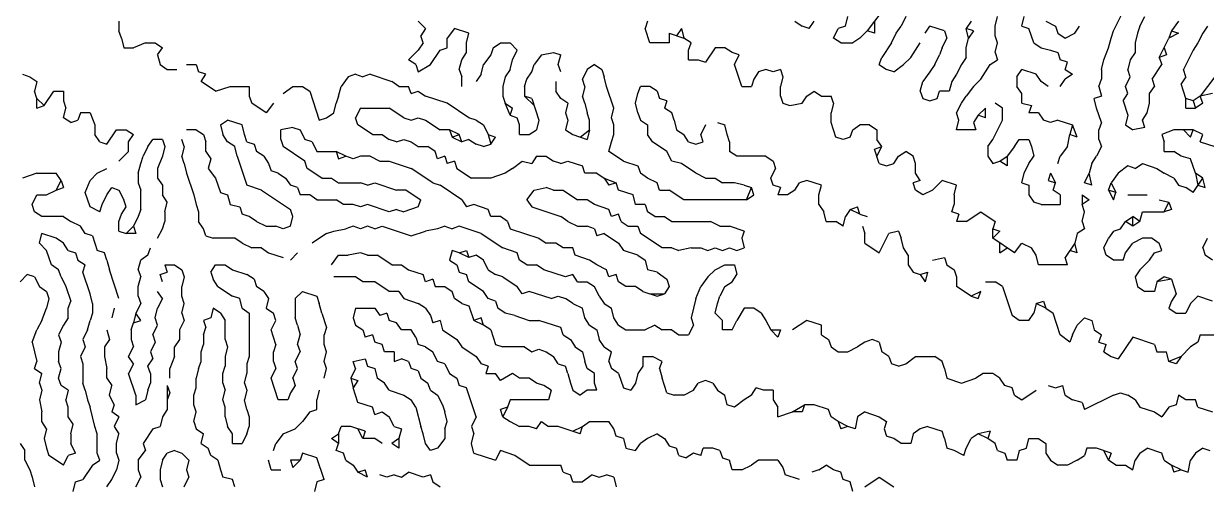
# Model space of a CAD drawing. Extents: x 15 to 2853, y 44 to 1438.
# Drawn here: x 1689.5 to 2179.5, y 795 to 986 of the extents above; entities that cross this region are included whole.
import ezdxf

# ---------------------------------------------------------------- set-up
doc = ezdxf.new("R2010")
doc.units = 0
doc.layers.add('SKETCH', color=1, linetype='CONTINUOUS')

msp = doc.modelspace()

# ---------------------------------------------------------------- linework, layer by layer
at = {"layer": 'SKETCH'}
for p, q in [((2045, 991), (2039, 983)), ((2141, 983), (2145, 991)), ((1729, 987), (1729, 983)), ((1856, 984), (1853, 987)), ((1948, 987), (1947, 984)), ((2009, 987), (2012, 985)), ((2015, 984), (2012, 985)), ((2015, 984), (2017, 987)), ((2030, 985), (2027, 984)), ((2030, 985), (2031, 989)), ((2042, 987), (2042, 982)), ((2051, 982), (2053, 985)), ((2055, 989), (2053, 985)), ((2063, 982), (2065, 985)), ((2071, 983), (2065, 985)), ((2082, 987), (2080, 984)), ((2092, 985), (2093, 989)), ((2092, 981), (2092, 985)), ((2103, 985), (2104, 989)), ((2103, 985), (2106, 984)), ((2113, 987), (2117, 985)), ((2117, 985), (2118, 982)), ((2125, 982), (2127, 985)), ((2152, 985), (2151, 982)), ((2152, 985), (2154, 989)), ((2168, 987), (2165, 983)), ((2180, 985), (2178, 982)), ((1730, 980), (1729, 983)), ((1856, 984), (1854, 981)), ((1855, 978), (1854, 981)), ((1868, 984), (1865, 980)), ((1874, 982), (1868, 984)), ((1873, 978), (1874, 982)), ((1949, 978), (1947, 984)), ((1957, 982), (1963, 980)), ((1957, 982), (1957, 978)), ((1962, 984), (1960, 981)), ((1962, 984), (1963, 980)), ((2025, 980), (2027, 984)), ((2036, 980), (2039, 983)), ((2042, 982), (2039, 983)), ((2049, 978), (2051, 982)), ((2071, 983), (2072, 980)), ((2083, 983), (2080, 984)), ((2081, 980), (2080, 984)), ((2083, 983), (2081, 980)), ((2093, 978), (2092, 981)), ((2108, 978), (2106, 984)), ((2118, 982), (2121, 980)), ((2121, 980), (2125, 982)), ((2140, 980), (2141, 983)), ((2151, 982), (2150, 978)), ((2165, 983), (2164, 980)), ((2168, 982), (2164, 980)), ((2165, 983), (2168, 982)), ((2178, 982), (2176, 978)), ((1730, 980), (1731, 976)), ((1731, 976), (1735, 976)), ((1740, 978), (1735, 976)), ((1740, 978), (1744, 978)), ((1744, 978), (1747, 976)), ((1745, 973), (1747, 976)), ((1855, 978), (1853, 975)), ((1862, 975), (1865, 976)), ((1865, 976), (1865, 980)), ((1873, 974), (1873, 978)), ((1884, 976), (1883, 973)), ((1884, 976), (1887, 978)), ((1887, 978), (1891, 978)), ((1894, 975), (1891, 978)), ((1957, 978), (1949, 978)), ((1966, 978), (1963, 980)), ((1965, 975), (1966, 978)), ((1976, 976), (1972, 970)), ((1980, 976), (1976, 976)), ((1983, 974), (1980, 976)), ((2028, 978), (2025, 980)), ((2028, 978), (2033, 978)), ((2036, 980), (2033, 978)), ((2049, 978), (2045, 972)), ((2057, 972), (2061, 978)), ((2070, 976), (2069, 973)), ((2070, 976), (2072, 980)), ((2080, 976), (2081, 980)), ((2080, 972), (2080, 976)), ((2092, 974), (2093, 978)), ((2108, 978), (2111, 976)), ((2111, 976), (2115, 975)), ((2137, 971), (2139, 976)), ((2139, 976), (2140, 980)), ((2150, 978), (2150, 974)), ((2160, 972), (2164, 980)), ((2162, 976), (2163, 973)), ((2176, 978), (2174, 975)), ((1745, 973), (1746, 969)), ((1853, 975), (1849, 971)), ((1852, 969), (1849, 971)), ((1858, 969), (1862, 975)), ((1870, 967), (1871, 971)), ((1871, 971), (1873, 974)), ((1883, 973), (1880, 969)), ((1891, 967), (1892, 971)), ((1892, 971), (1894, 975)), ((1904, 973), (1901, 969)), ((1904, 973), (1909, 974)), ((1909, 974), (1912, 973)), ((1911, 969), (1912, 973)), ((1965, 971), (1965, 975)), ((1965, 971), (1969, 971)), ((1969, 971), (1972, 970)), ((1986, 973), (1983, 974)), ((1984, 969), (1986, 973)), ((2044, 969), (2045, 972)), ((2054, 969), (2057, 972)), ((2067, 969), (2069, 973)), ((2080, 972), (2078, 969)), ((2090, 969), (2093, 971)), ((2092, 974), (2093, 971)), ((2115, 975), (2118, 974)), ((2118, 974), (2119, 971)), ((2122, 970), (2119, 971)), ((2136, 967), (2137, 971)), ((2148, 971), (2147, 967)), ((2150, 974), (2148, 971)), ((2163, 973), (2160, 972)), ((2160, 972), (2161, 969)), ((2174, 975), (2170, 967)), ((1746, 969), (1749, 967)), ((1749, 967), (1753, 967)), ((1757, 969), (1761, 969)), ((1761, 969), (1762, 966)), ((1765, 965), (1762, 966)), ((1852, 969), (1853, 966)), ((1853, 966), (1858, 969)), ((1870, 967), (1871, 964)), ((1879, 965), (1880, 969)), ((1891, 967), (1889, 964)), ((1898, 963), (1900, 966)), ((1900, 966), (1901, 969)), ((1912, 966), (1911, 969)), ((1923, 967), (1921, 963)), ((1926, 969), (1923, 967)), ((1926, 969), (1929, 967)), ((1929, 967), (1930, 964)), ((1987, 960), (1984, 969)), ((1994, 966), (1992, 963)), ((1997, 967), (1994, 966)), ((2000, 966), (1997, 967)), ((2003, 967), (2000, 966)), ((2003, 967), (2004, 964)), ((2044, 969), (2047, 967)), ((2050, 966), (2047, 967)), ((2050, 966), (2054, 969)), ((2065, 966), (2062, 962)), ((2067, 969), (2065, 966)), ((2078, 969), (2076, 965)), ((2086, 963), (2090, 969)), ((2101, 964), (2103, 967)), ((2109, 965), (2103, 967)), ((2121, 967), (2122, 970)), ((2121, 967), (2124, 965)), ((2136, 967), (2136, 963)), ((2148, 964), (2147, 967)), ((2157, 963), (2161, 969)), ((2171, 964), (2170, 967)), ((1689, 965), (1692, 964)), ((1692, 964), (1695, 962)), ((1695, 962), (1694, 958)), ((1763, 962), (1765, 965)), ((1769, 958), (1763, 962)), ((1824, 964), (1821, 960)), ((1827, 965), (1824, 964)), ((1827, 965), (1830, 964)), ((1833, 965), (1830, 964)), ((1833, 965), (1842, 962)), ((1845, 960), (1842, 962)), ((1871, 960), (1871, 964)), ((1879, 965), (1877, 962)), ((1889, 964), (1888, 960)), ((1897, 960), (1898, 963)), ((1910, 962), (1910, 958)), ((1922, 960), (1921, 963)), ((1931, 960), (1930, 964)), ((1992, 963), (1991, 960)), ((2004, 964), (2003, 960)), ((2061, 958), (2062, 962)), ((2074, 962), (2073, 958)), ((2076, 965), (2074, 962)), ((2083, 960), (2086, 963)), ((2101, 964), (2101, 960)), ((2111, 962), (2109, 965)), ((2114, 960), (2111, 962)), ((2119, 960), (2121, 963)), ((2124, 965), (2121, 963)), ((2135, 960), (2136, 963)), ((2146, 960), (2148, 964)), ((2157, 963), (2158, 960)), ((2171, 964), (2169, 961)), ((2171, 955), (2169, 961)), ((2183, 964), (2177, 956)), ((1695, 955), (1694, 958)), ((1698, 952), (1702, 958)), ((1702, 958), (1706, 958)), ((1706, 958), (1706, 954)), ((1769, 958), (1775, 960)), ((1775, 960), (1783, 960)), ((1783, 960), (1783, 956)), ((1783, 956), (1784, 953)), ((1797, 957), (1801, 960)), ((1801, 960), (1805, 960)), ((1805, 960), (1808, 958)), ((1808, 958), (1812, 946)), ((1820, 956), (1819, 953)), ((1820, 956), (1821, 960)), ((1845, 960), (1849, 960)), ((1850, 957), (1849, 960)), ((1850, 957), (1853, 958)), ((1853, 958), (1856, 956)), ((1865, 953), (1856, 956)), ((1888, 960), (1888, 956)), ((1888, 956), (1889, 953)), ((1897, 960), (1897, 956)), ((1900, 955), (1897, 956)), ((1901, 952), (1897, 956)), ((1912, 955), (1910, 958)), ((1922, 960), (1921, 956)), ((1922, 953), (1921, 956)), ((1934, 951), (1931, 960)), ((1943, 953), (1944, 957)), ((1944, 957), (1945, 960)), ((1949, 960), (1945, 960)), ((1952, 958), (1949, 960)), ((1952, 958), (1953, 955)), ((1987, 960), (1991, 960)), ((2003, 956), (2003, 960)), ((2003, 956), (2004, 953)), ((2012, 953), (2014, 956)), ((2014, 956), (2017, 958)), ((2017, 958), (2020, 956)), ((2020, 956), (2024, 956)), ((2025, 953), (2024, 956)), ((2061, 958), (2062, 955)), ((2068, 955), (2069, 958)), ((2073, 958), (2069, 958)), ((2078, 953), (2080, 956)), ((2083, 960), (2080, 956)), ((2103, 957), (2101, 960)), ((2103, 953), (2103, 957)), ((2136, 956), (2133, 955)), ((2135, 960), (2136, 956)), ((2145, 954), (2147, 957)), ((2147, 957), (2146, 960)), ((2156, 957), (2158, 960)), ((2156, 953), (2156, 957)), ((2177, 956), (2174, 954)), ((2182, 957), (2177, 956)), ((2178, 953), (2177, 956)), ((1695, 951), (1695, 955)), ((1695, 955), (1698, 952)), ((1695, 951), (1698, 952)), ((1706, 954), (1707, 951)), ((1706, 947), (1707, 951)), ((1790, 949), (1784, 953)), ((1793, 953), (1790, 949)), ((1818, 949), (1819, 953)), ((1829, 951), (1827, 947)), ((1829, 951), (1841, 951)), ((1847, 947), (1841, 951)), ((1874, 947), (1865, 953)), ((1889, 953), (1892, 951)), ((1891, 948), (1889, 953)), ((1891, 948), (1892, 951)), ((1900, 955), (1903, 946)), ((1915, 953), (1912, 955)), ((1915, 953), (1914, 949)), ((1922, 953), (1923, 949)), ((1933, 947), (1934, 951)), ((1944, 949), (1943, 953)), ((1956, 954), (1953, 955)), ((1956, 954), (1955, 951)), ((1958, 949), (1955, 951)), ((2004, 953), (2007, 952)), ((2007, 952), (2012, 953)), ((2025, 953), (2024, 949)), ((2062, 955), (2065, 954)), ((2065, 954), (2068, 955)), ((2076, 949), (2078, 953)), ((2088, 951), (2085, 948)), ((2088, 947), (2088, 951)), ((2095, 951), (2092, 953)), ((2095, 946), (2095, 951)), ((2103, 953), (2107, 952)), ((2107, 952), (2106, 949)), ((2134, 951), (2133, 955)), ((2136, 945), (2134, 951)), ((2145, 954), (2147, 948)), ((2155, 949), (2156, 953)), ((2174, 954), (2171, 955)), ((2171, 951), (2171, 955)), ((2171, 951), (2175, 951)), ((2174, 954), (2175, 951)), ((2178, 953), (2175, 951)), ((1709, 945), (1706, 947)), ((1709, 945), (1712, 946)), ((1713, 949), (1712, 946)), ((1717, 949), (1713, 949)), ((1717, 949), (1719, 944)), ((1771, 944), (1774, 946)), ((1780, 944), (1774, 946)), ((1812, 946), (1815, 947)), ((1815, 947), (1818, 949)), ((1828, 944), (1827, 947)), ((1847, 947), (1850, 946)), ((1850, 946), (1853, 947)), ((1853, 947), (1856, 946)), ((1856, 946), (1862, 942)), ((1877, 946), (1874, 947)), ((1877, 946), (1880, 944)), ((1891, 948), (1894, 947)), ((1895, 944), (1894, 947)), ((1903, 946), (1902, 942)), ((1914, 949), (1915, 946)), ((1915, 946), (1914, 942)), ((1924, 946), (1923, 949)), ((1924, 942), (1924, 946)), ((1934, 944), (1933, 947)), ((1944, 949), (1945, 946)), ((1945, 946), (1948, 944)), ((1959, 946), (1958, 949)), ((1959, 946), (1960, 942)), ((2024, 945), (2024, 949)), ((2077, 946), (2076, 949)), ((2076, 942), (2077, 946)), ((2085, 948), (2083, 945)), ((2088, 947), (2085, 948)), ((2091, 938), (2095, 946)), ((2110, 949), (2106, 949)), ((2110, 949), (2112, 946)), ((2115, 945), (2112, 946)), ((2118, 946), (2115, 945)), ((2118, 946), (2124, 944)), ((2147, 948), (2146, 944)), ((2153, 946), (2155, 949)), ((2154, 943), (2153, 946)), ((1719, 944), (1719, 940)), ((1724, 936), (1728, 942)), ((1728, 942), (1732, 942)), ((1732, 942), (1735, 940)), ((1761, 942), (1757, 942)), ((1761, 942), (1764, 940)), ((1771, 944), (1772, 940)), ((1781, 940), (1780, 944)), ((1801, 943), (1796, 942)), ((1796, 938), (1796, 942)), ((1801, 943), (1804, 942)), ((1804, 942), (1806, 938)), ((1834, 940), (1828, 944)), ((1866, 942), (1862, 942)), ((1866, 942), (1867, 939)), ((1870, 940), (1866, 942)), ((1880, 944), (1882, 940)), ((1895, 940), (1895, 944)), ((1899, 940), (1902, 942)), ((1914, 942), (1917, 940)), ((1920, 939), (1924, 942)), ((1924, 942), (1923, 938)), ((1934, 940), (1934, 944)), ((1948, 944), (1948, 940)), ((1960, 942), (1963, 940)), ((1972, 944), (1970, 940)), ((1977, 945), (1980, 944)), ((1981, 940), (1980, 944)), ((2026, 939), (2024, 945)), ((2032, 939), (2033, 942)), ((2033, 942), (2036, 944)), ((2040, 944), (2036, 944)), ((2040, 944), (2043, 942)), ((2043, 942), (2043, 938)), ((2084, 942), (2076, 942)), ((2083, 945), (2084, 942)), ((2124, 944), (2123, 940)), ((2126, 939), (2124, 944)), ((2136, 945), (2135, 942)), ((2135, 938), (2135, 942)), ((2146, 944), (2149, 942)), ((2154, 943), (2149, 942)), ((2166, 942), (2161, 940)), ((2174, 942), (2166, 942)), ((2173, 939), (2170, 942)), ((2173, 939), (2174, 942)), ((2178, 940), (2174, 942)), ((1721, 937), (1719, 940)), ((1721, 937), (1724, 936)), ((1733, 937), (1735, 940)), ((1733, 933), (1733, 937)), ((1741, 935), (1743, 938)), ((1747, 938), (1743, 938)), ((1747, 938), (1748, 935)), ((1756, 935), (1755, 938)), ((1764, 940), (1765, 937)), ((1765, 933), (1765, 937)), ((1774, 937), (1772, 940)), ((1777, 935), (1774, 937)), ((1782, 937), (1781, 940)), ((1782, 937), (1785, 936)), ((1785, 936), (1786, 933)), ((1796, 938), (1797, 935)), ((1809, 937), (1806, 938)), ((1809, 937), (1811, 933)), ((1834, 940), (1838, 940)), ((1838, 940), (1841, 938)), ((1844, 937), (1841, 938)), ((1844, 937), (1847, 938)), ((1847, 938), (1850, 937)), ((1850, 937), (1853, 935)), ((1867, 939), (1870, 940)), ((1867, 939), (1871, 937)), ((1871, 937), (1870, 940)), ((1874, 938), (1871, 937)), ((1874, 938), (1877, 936)), ((1880, 935), (1877, 936)), ((1880, 935), (1883, 936)), ((1882, 940), (1885, 939)), ((1882, 940), (1883, 936)), ((1883, 936), (1885, 939)), ((1895, 940), (1899, 940)), ((1917, 940), (1923, 938)), ((1932, 933), (1933, 937)), ((1933, 937), (1934, 940)), ((1950, 937), (1948, 940)), ((1956, 933), (1950, 937)), ((1965, 937), (1963, 940)), ((1965, 937), (1968, 936)), ((1968, 936), (1971, 937)), ((1971, 937), (1970, 940)), ((1982, 937), (1981, 940)), ((1982, 937), (1982, 933)), ((2029, 938), (2026, 939)), ((2032, 939), (2029, 938)), ((2045, 935), (2043, 938)), ((2089, 935), (2091, 938)), ((2100, 935), (2102, 938)), ((2102, 938), (2106, 938)), ((2106, 938), (2107, 935)), ((2122, 935), (2123, 940)), ((2126, 939), (2123, 940)), ((2135, 938), (2136, 935)), ((2161, 940), (2162, 937)), ((2162, 933), (2162, 937)), ((2177, 937), (2178, 940)), ((2177, 937), (2183, 935)), ((1729, 929), (1733, 933)), ((1738, 928), (1739, 931)), ((1741, 935), (1739, 931)), ((1747, 931), (1745, 926)), ((1748, 935), (1747, 931)), ((1756, 935), (1755, 931)), ((1756, 928), (1755, 931)), ((1765, 933), (1767, 930)), ((1778, 931), (1777, 935)), ((1778, 931), (1782, 919)), ((1789, 931), (1786, 933)), ((1789, 931), (1791, 928)), ((1806, 929), (1797, 935)), ((1811, 933), (1819, 933)), ((1823, 931), (1819, 933)), ((1819, 933), (1820, 930)), ((1820, 930), (1823, 931)), ((1826, 930), (1823, 931)), ((1829, 931), (1826, 930)), ((1833, 931), (1829, 931)), ((1833, 931), (1837, 929)), ((1853, 935), (1857, 935)), ((1860, 933), (1857, 935)), ((1861, 930), (1860, 933)), ((1864, 931), (1861, 930)), ((1864, 931), (1865, 928)), ((1902, 931), (1900, 928)), ((1902, 931), (1906, 931)), ((1906, 931), (1909, 929)), ((1938, 929), (1932, 933)), ((1958, 929), (1956, 933)), ((1985, 931), (1982, 933)), ((1997, 931), (1985, 931)), ((1997, 931), (2000, 929)), ((2042, 934), (2045, 935)), ((2044, 928), (2042, 934)), ((2043, 931), (2045, 935)), ((2050, 928), (2052, 931)), ((2052, 931), (2055, 933)), ((2058, 931), (2055, 933)), ((2059, 928), (2058, 931)), ((2089, 935), (2089, 931)), ((2089, 931), (2091, 928)), ((2094, 929), (2097, 931)), ((2100, 935), (2097, 931)), ((2097, 931), (2097, 927)), ((2106, 928), (2108, 931)), ((2107, 935), (2108, 931)), ((2118, 928), (2119, 931)), ((2122, 935), (2119, 931)), ((2132, 928), (2134, 931)), ((2136, 935), (2134, 931)), ((2162, 933), (2166, 933)), ((2169, 931), (2166, 933)), ((2173, 930), (2169, 931)), ((1737, 924), (1738, 928)), ((1756, 928), (1757, 924)), ((1767, 930), (1766, 926)), ((1791, 928), (1792, 925)), ((1807, 926), (1806, 929)), ((1837, 929), (1841, 929)), ((1841, 929), (1850, 926)), ((1868, 929), (1865, 928)), ((1868, 929), (1869, 926)), ((1892, 926), (1896, 929)), ((1896, 929), (1900, 928)), ((1912, 928), (1909, 929)), ((1912, 928), (1915, 929)), ((1915, 929), (1921, 927)), ((1922, 924), (1921, 927)), ((1938, 929), (1944, 927)), ((1944, 927), (1945, 924)), ((1962, 928), (1958, 929)), ((1968, 924), (1962, 928)), ((2000, 929), (2001, 926)), ((2044, 928), (2047, 927)), ((2047, 927), (2050, 928)), ((2059, 924), (2059, 928)), ((2091, 928), (2094, 929)), ((2097, 927), (2094, 929)), ((2104, 924), (2106, 928)), ((2132, 928), (2131, 924)), ((2147, 927), (2143, 924)), ((2150, 926), (2147, 927)), ((2150, 926), (2153, 928)), ((2153, 928), (2159, 926)), ((2175, 924), (2173, 930)), ((1695, 924), (1689, 922)), ((1695, 924), (1703, 924)), ((1705, 921), (1703, 924)), ((1717, 921), (1720, 924)), ((1720, 924), (1724, 926)), ((1737, 924), (1737, 920)), ((1745, 926), (1745, 922)), ((1745, 922), (1747, 919)), ((1757, 924), (1760, 915)), ((1766, 926), (1769, 922)), ((1769, 922), (1771, 916)), ((1795, 924), (1792, 925)), ((1795, 924), (1798, 922)), ((1798, 922), (1800, 919)), ((1813, 922), (1807, 926)), ((1813, 922), (1817, 922)), ((1817, 922), (1820, 920)), ((1859, 920), (1850, 926)), ((1869, 926), (1875, 922)), ((1883, 922), (1875, 922)), ((1889, 924), (1883, 922)), ((1892, 926), (1889, 924)), ((1927, 924), (1922, 924)), ((1927, 924), (1930, 922)), ((1930, 922), (1932, 919)), ((1930, 922), (1935, 920)), ((1948, 922), (1945, 924)), ((1952, 920), (1948, 922)), ((1972, 922), (1968, 924)), ((1972, 922), (1976, 922)), ((1976, 922), (1979, 920)), ((1999, 922), (2001, 926)), ((2000, 919), (1999, 922)), ((2061, 921), (2059, 924)), ((2103, 920), (2104, 924)), ((2115, 924), (2114, 921)), ((2115, 924), (2117, 920)), ((2129, 920), (2131, 924)), ((2132, 919), (2131, 924)), ((2143, 924), (2140, 920)), ((2159, 926), (2162, 924)), ((2166, 922), (2162, 924)), ((2166, 922), (2168, 919)), ((2174, 916), (2178, 922)), ((2175, 924), (2176, 919)), ((2178, 922), (2175, 924)), ((2179, 918), (2178, 922)), ((1699, 915), (1703, 917)), ((1703, 917), (1705, 921)), ((1703, 917), (1706, 918)), ((1705, 921), (1706, 918)), ((1715, 916), (1717, 921)), ((1724, 915), (1726, 918)), ((1726, 918), (1729, 917)), ((1729, 917), (1731, 913)), ((1737, 920), (1738, 917)), ((1738, 909), (1738, 917)), ((1747, 919), (1747, 915)), ((1788, 917), (1782, 919)), ((1788, 917), (1800, 909)), ((1803, 918), (1800, 919)), ((1803, 918), (1804, 915)), ((1820, 920), (1829, 920)), ((1832, 919), (1829, 920)), ((1832, 919), (1835, 920)), ((1835, 920), (1844, 917)), ((1848, 917), (1844, 917)), ((1848, 917), (1854, 913)), ((1859, 920), (1862, 919)), ((1871, 913), (1862, 919)), ((1898, 913), (1901, 917)), ((1901, 917), (1906, 918)), ((1909, 917), (1906, 918)), ((1909, 917), (1913, 917)), ((1913, 917), (1919, 913)), ((1935, 920), (1932, 919)), ((1936, 917), (1935, 920)), ((1942, 915), (1936, 917)), ((1953, 917), (1952, 920)), ((1953, 917), (1957, 917)), ((1963, 913), (1957, 917)), ((1984, 920), (1979, 920)), ((1988, 919), (1984, 920)), ((1988, 919), (1991, 918)), ((1989, 913), (1991, 918)), ((1992, 915), (1991, 918)), ((2003, 918), (2000, 919)), ((2003, 918), (2002, 915)), ((2009, 917), (2006, 915)), ((2009, 917), (2011, 920)), ((2014, 921), (2011, 920)), ((2020, 919), (2014, 921)), ((2019, 915), (2020, 919)), ((2061, 921), (2058, 920)), ((2059, 917), (2058, 920)), ((2062, 915), (2059, 917)), ((2066, 917), (2062, 915)), ((2070, 921), (2066, 917)), ((2076, 919), (2070, 921)), ((2075, 915), (2076, 919)), ((2103, 920), (2106, 919)), ((2106, 919), (2106, 915)), ((2114, 921), (2117, 920)), ((2116, 917), (2117, 920)), ((2119, 915), (2116, 917)), ((2132, 919), (2129, 920)), ((2139, 917), (2140, 920)), ((2142, 916), (2139, 917)), ((2139, 917), (2141, 913)), ((2140, 920), (2142, 916)), ((2168, 919), (2171, 918)), ((2174, 916), (2171, 918)), ((2176, 919), (2179, 918)), ((1693, 911), (1695, 915)), ((1695, 915), (1699, 915)), ((1717, 910), (1715, 916)), ((1722, 911), (1724, 915)), ((1732, 910), (1731, 913)), ((1749, 912), (1747, 915)), ((1748, 908), (1749, 912)), ((1760, 915), (1761, 911)), ((1771, 916), (1774, 915)), ((1774, 915), (1775, 911)), ((1808, 915), (1804, 915)), ((1811, 913), (1808, 915)), ((1811, 913), (1819, 913)), ((1822, 911), (1819, 913)), ((1853, 910), (1854, 913)), ((1871, 913), (1873, 910)), ((1898, 913), (1900, 910)), ((1923, 913), (1919, 913)), ((1926, 911), (1923, 913)), ((1943, 911), (1942, 915)), ((1989, 913), (1963, 913)), ((1989, 913), (1992, 915)), ((2006, 915), (2002, 915)), ((2019, 911), (2019, 915)), ((2075, 915), (2075, 911)), ((2106, 915), (2108, 912)), ((2111, 911), (2108, 912)), ((2119, 915), (2119, 911)), ((2128, 915), (2131, 913)), ((2128, 915), (2128, 911)), ((2131, 913), (2128, 911)), ((2141, 913), (2142, 916)), ((2147, 915), (2155, 915)), ((2160, 913), (2164, 912)), ((2162, 908), (2164, 912)), ((2164, 912), (2165, 909)), ((1694, 908), (1693, 911)), ((1697, 906), (1694, 908)), ((1721, 908), (1717, 910)), ((1721, 908), (1722, 911)), ((1729, 904), (1730, 907)), ((1730, 907), (1732, 910)), ((1738, 909), (1737, 906)), ((1748, 908), (1748, 904)), ((1761, 911), (1762, 908)), ((1762, 908), (1762, 904)), ((1775, 911), (1779, 910)), ((1779, 910), (1780, 907)), ((1783, 906), (1780, 907)), ((1801, 906), (1800, 909)), ((1826, 911), (1822, 911)), ((1829, 910), (1826, 911)), ((1832, 911), (1829, 910)), ((1841, 908), (1832, 911)), ((1844, 909), (1841, 908)), ((1844, 909), (1847, 908)), ((1853, 910), (1847, 908)), ((1876, 911), (1873, 910)), ((1882, 909), (1876, 911)), ((1883, 906), (1882, 909)), ((1900, 910), (1912, 906)), ((1932, 909), (1926, 911)), ((1933, 906), (1932, 909)), ((1936, 907), (1933, 906)), ((1937, 904), (1936, 907)), ((1947, 911), (1943, 911)), ((1947, 911), (1948, 908)), ((1951, 906), (1948, 908)), ((2019, 911), (2021, 908)), ((2022, 904), (2021, 908)), ((2032, 909), (2030, 906)), ((2032, 909), (2035, 910)), ((2036, 907), (2032, 909)), ((2036, 907), (2035, 910)), ((2036, 907), (2039, 906)), ((2074, 908), (2075, 911)), ((2077, 907), (2074, 908)), ((2077, 907), (2076, 904)), ((2080, 904), (2086, 908)), ((2086, 908), (2092, 904)), ((2111, 911), (2119, 911)), ((2129, 908), (2128, 911)), ((2128, 904), (2129, 908)), ((2152, 904), (2153, 908)), ((2153, 908), (2162, 908)), ((2165, 909), (2162, 908)), ((1706, 906), (1697, 906)), ((1706, 906), (1709, 904)), ((1713, 902), (1709, 904)), ((1715, 899), (1713, 902)), ((1729, 900), (1729, 904)), ((1735, 902), (1732, 899)), ((1737, 906), (1735, 902)), ((1735, 902), (1736, 899)), ((1747, 901), (1748, 904)), ((1764, 901), (1762, 904)), ((1786, 904), (1783, 906)), ((1786, 904), (1790, 902)), ((1790, 902), (1794, 902)), ((1797, 901), (1794, 902)), ((1800, 902), (1797, 901)), ((1800, 902), (1801, 906)), ((1826, 902), (1823, 901)), ((1829, 901), (1826, 902)), ((1832, 902), (1829, 901)), ((1835, 901), (1832, 902)), ((1835, 901), (1838, 902)), ((1838, 902), (1850, 898)), ((1864, 902), (1861, 901)), ((1864, 902), (1867, 901)), ((1870, 902), (1867, 901)), ((1879, 899), (1870, 902)), ((1887, 906), (1883, 906)), ((1890, 904), (1887, 906)), ((1890, 904), (1891, 901)), ((1915, 904), (1912, 906)), ((1915, 904), (1919, 902)), ((1919, 902), (1923, 902)), ((1926, 901), (1923, 902)), ((1937, 904), (1940, 902)), ((1940, 902), (1944, 902)), ((1944, 902), (1945, 899)), ((1951, 906), (1955, 906)), ((1955, 906), (1958, 904)), ((1958, 904), (1974, 904)), ((1978, 902), (1974, 904)), ((1978, 902), (1982, 902)), ((1988, 900), (1982, 902)), ((2022, 904), (2026, 904)), ((2029, 902), (2026, 904)), ((2029, 902), (2030, 906)), ((2037, 902), (2038, 899)), ((2080, 904), (2076, 904)), ((2092, 904), (2091, 901)), ((2128, 904), (2129, 901)), ((2144, 901), (2146, 904)), ((2146, 904), (2149, 906)), ((2149, 902), (2146, 904)), ((2149, 902), (2149, 906)), ((2152, 904), (2149, 906)), ((2152, 904), (2149, 902)), ((1696, 895), (1697, 899)), ((1703, 897), (1697, 899)), ((1706, 895), (1703, 897)), ((1718, 898), (1715, 899)), ((1718, 898), (1720, 892)), ((1729, 900), (1732, 899)), ((1736, 899), (1732, 899)), ((1745, 897), (1747, 901)), ((1765, 898), (1764, 901)), ((1765, 898), (1768, 897)), ((1777, 897), (1768, 897)), ((1780, 895), (1777, 897)), ((1815, 899), (1809, 895)), ((1815, 899), (1818, 900)), ((1818, 900), (1823, 901)), ((1850, 898), (1856, 900)), ((1861, 901), (1856, 900)), ((1879, 899), (1888, 893)), ((1891, 901), (1903, 897)), ((1903, 897), (1906, 895)), ((1926, 901), (1927, 898)), ((1930, 899), (1927, 898)), ((1930, 899), (1936, 895)), ((1954, 893), (1945, 899)), ((1988, 900), (1987, 897)), ((1987, 897), (1988, 893)), ((2038, 895), (2038, 899)), ((2044, 891), (2048, 899)), ((2052, 900), (2048, 899)), ((2052, 900), (2053, 897)), ((2054, 893), (2053, 897)), ((2091, 901), (2094, 900)), ((2091, 897), (2091, 901)), ((2094, 900), (2091, 897)), ((2100, 891), (2091, 897)), ((2126, 899), (2125, 895)), ((2129, 901), (2126, 899)), ((2137, 893), (2139, 897)), ((2141, 900), (2139, 897)), ((2141, 900), (2144, 901)), ((2153, 897), (2149, 895)), ((2157, 897), (2153, 897)), ((2157, 897), (2160, 895)), ((2178, 893), (2180, 897)), ((1699, 892), (1696, 895)), ((1701, 886), (1699, 892)), ((1708, 892), (1706, 895)), ((1708, 892), (1711, 891)), ((1723, 891), (1720, 892)), ((1741, 890), (1742, 893)), ((1780, 895), (1784, 893)), ((1788, 893), (1784, 893)), ((1788, 893), (1791, 891)), ((1867, 892), (1866, 888)), ((1870, 891), (1867, 892)), ((1870, 891), (1873, 892)), ((1873, 892), (1874, 889)), ((1894, 891), (1888, 893)), ((1910, 895), (1906, 895)), ((1913, 893), (1910, 895)), ((1917, 893), (1913, 893)), ((1918, 890), (1917, 893)), ((1936, 895), (1938, 892)), ((1944, 890), (1938, 892)), ((1958, 893), (1954, 893)), ((1958, 893), (1961, 892)), ((1966, 893), (1961, 892)), ((1966, 893), (1970, 893)), ((1970, 893), (1973, 892)), ((1973, 892), (1976, 893)), ((1976, 893), (1979, 892)), ((1979, 892), (1982, 893)), ((1982, 893), (1985, 892)), ((1985, 892), (1988, 893)), ((2038, 895), (2044, 891)), ((2056, 890), (2054, 893)), ((2094, 891), (2094, 895)), ((2094, 891), (2097, 893)), ((2100, 891), (2103, 895)), ((2103, 895), (2107, 893)), ((2109, 890), (2107, 893)), ((2125, 895), (2121, 889)), ((2126, 891), (2123, 892)), ((2126, 891), (2125, 895)), ((2138, 890), (2137, 893)), ((2146, 891), (2149, 895)), ((2158, 891), (2161, 892)), ((2161, 892), (2160, 895)), ((2178, 893), (2179, 890)), ((1711, 891), (1712, 888)), ((1712, 888), (1715, 886)), ((1724, 888), (1723, 891)), ((1724, 888), (1725, 884)), ((1737, 884), (1738, 888)), ((1741, 890), (1738, 888)), ((1791, 891), (1797, 889)), ((1803, 891), (1800, 888)), ((1817, 886), (1820, 890)), ((1820, 890), (1824, 890)), ((1829, 891), (1824, 890)), ((1832, 890), (1829, 891)), ((1832, 890), (1836, 890)), ((1842, 886), (1836, 890)), ((1866, 888), (1869, 886)), ((1874, 889), (1870, 891)), ((1877, 890), (1874, 889)), ((1880, 888), (1877, 890)), ((1882, 884), (1880, 888)), ((1895, 888), (1894, 891)), ((1898, 886), (1895, 888)), ((1924, 888), (1918, 890)), ((1927, 886), (1924, 888)), ((1944, 890), (1947, 888)), ((1947, 888), (1948, 884)), ((2056, 890), (2056, 886)), ((2066, 888), (2071, 889)), ((2071, 889), (2072, 886)), ((2110, 886), (2109, 890)), ((2122, 886), (2121, 889)), ((2141, 888), (2138, 890)), ((2145, 888), (2141, 888)), ((2145, 888), (2146, 891)), ((2152, 884), (2156, 888)), ((2156, 888), (2158, 891)), ((2182, 888), (2179, 890)), ((1691, 882), (1688, 879)), ((1694, 881), (1691, 882)), ((1704, 884), (1701, 886)), ((1705, 881), (1704, 884)), ((1714, 883), (1715, 886)), ((1717, 874), (1714, 883)), ((1729, 872), (1725, 884)), ((1737, 884), (1738, 881)), ((1746, 882), (1749, 883)), ((1747, 879), (1746, 882)), ((1748, 886), (1749, 883)), ((1748, 886), (1752, 886)), ((1752, 886), (1755, 884)), ((1755, 884), (1756, 881)), ((1767, 883), (1769, 886)), ((1767, 883), (1768, 880)), ((1769, 886), (1773, 886)), ((1773, 886), (1776, 884)), ((1776, 884), (1782, 882)), ((1785, 880), (1782, 882)), ((1842, 886), (1846, 886)), ((1846, 886), (1849, 884)), ((1849, 884), (1855, 882)), ((1856, 879), (1855, 882)), ((1869, 886), (1870, 883)), ((1870, 883), (1873, 882)), ((1874, 879), (1873, 882)), ((1882, 884), (1885, 882)), ((1888, 881), (1885, 882)), ((1898, 886), (1902, 886)), ((1905, 884), (1902, 886)), ((1914, 881), (1905, 884)), ((1917, 882), (1914, 881)), ((1919, 879), (1917, 882)), ((1931, 884), (1927, 886)), ((1932, 881), (1931, 884)), ((1935, 882), (1932, 881)), ((1936, 879), (1935, 882)), ((1952, 883), (1948, 884)), ((1952, 883), (1956, 880)), ((1976, 884), (1973, 881)), ((1976, 884), (1980, 886)), ((1980, 886), (1984, 886)), ((1983, 879), (1985, 882)), ((1984, 886), (1985, 882)), ((2056, 886), (2058, 883)), ((2058, 883), (2061, 882)), ((2061, 882), (2064, 883)), ((2061, 882), (2063, 879)), ((2064, 883), (2063, 879)), ((2072, 886), (2075, 884)), ((2075, 884), (2076, 881)), ((2122, 886), (2110, 886)), ((2152, 884), (2150, 881)), ((1694, 881), (1696, 877)), ((1705, 881), (1707, 877)), ((1737, 877), (1738, 881)), ((1756, 881), (1755, 877)), ((1770, 877), (1768, 880)), ((1785, 880), (1786, 877)), ((1827, 881), (1818, 881)), ((1830, 879), (1827, 881)), ((1835, 879), (1830, 879)), ((1841, 875), (1835, 879)), ((1859, 880), (1856, 879)), ((1859, 880), (1860, 877)), ((1880, 875), (1874, 879)), ((1888, 881), (1894, 877)), ((1919, 879), (1923, 879)), ((1923, 879), (1926, 877)), ((1939, 877), (1936, 879)), ((1956, 880), (1957, 877)), ((1973, 881), (1970, 877)), ((1980, 877), (1983, 879)), ((2076, 881), (2076, 877)), ((2088, 879), (2092, 879)), ((2095, 877), (2092, 879)), ((2150, 881), (2151, 877)), ((2159, 879), (2158, 875)), ((2162, 881), (2159, 879)), ((2165, 880), (2159, 879)), ((2165, 880), (2162, 881)), ((2165, 880), (2167, 874)), ((1696, 877), (1699, 875)), ((1699, 875), (1700, 872)), ((1707, 877), (1709, 871)), ((1718, 870), (1717, 874)), ((1737, 873), (1737, 877)), ((1737, 873), (1738, 870)), ((1747, 872), (1745, 875)), ((1755, 873), (1755, 877)), ((1756, 870), (1755, 873)), ((1770, 877), (1776, 873)), ((1779, 872), (1776, 873)), ((1789, 875), (1786, 877)), ((1789, 875), (1791, 872)), ((1802, 872), (1805, 875)), ((1805, 875), (1811, 873)), ((1811, 873), (1812, 870)), ((1845, 875), (1841, 875)), ((1845, 875), (1847, 872)), ((1860, 877), (1864, 877)), ((1864, 877), (1867, 875)), ((1868, 872), (1867, 875)), ((1882, 872), (1880, 875)), ((1896, 874), (1894, 877)), ((1899, 875), (1896, 874)), ((1908, 872), (1899, 875)), ((1908, 872), (1911, 873)), ((1911, 873), (1914, 872)), ((1928, 873), (1926, 877)), ((1928, 873), (1930, 870)), ((1943, 877), (1939, 877)), ((1946, 875), (1943, 877)), ((1946, 875), (1952, 873)), ((1949, 874), (1955, 874)), ((1952, 873), (1955, 874)), ((1957, 877), (1955, 874)), ((1968, 872), (1970, 877)), ((1977, 870), (1978, 873)), ((1980, 877), (1978, 873)), ((2082, 873), (2076, 877)), ((2086, 875), (2082, 873)), ((2082, 873), (2085, 872)), ((2085, 872), (2086, 875)), ((2095, 877), (2099, 865)), ((2151, 877), (2154, 875)), ((2158, 875), (2154, 875)), ((2167, 874), (2165, 871)), ((2176, 873), (2173, 870)), ((2182, 871), (2176, 873)), ((1697, 863), (1699, 868)), ((1700, 872), (1699, 868)), ((1708, 868), (1709, 871)), ((1708, 864), (1708, 868)), ((1718, 870), (1718, 866)), ((1727, 868), (1726, 864)), ((1738, 870), (1736, 866)), ((1744, 864), (1745, 868)), ((1747, 872), (1745, 868)), ((1755, 866), (1756, 870)), ((1768, 868), (1767, 864)), ((1771, 866), (1768, 868)), ((1780, 868), (1779, 872)), ((1780, 868), (1783, 866)), ((1791, 872), (1790, 868)), ((1790, 868), (1793, 866)), ((1802, 872), (1802, 864)), ((1813, 866), (1812, 870)), ((1827, 868), (1826, 864)), ((1827, 868), (1835, 868)), ((1835, 868), (1837, 865)), ((1847, 872), (1853, 870)), ((1856, 868), (1853, 870)), ((1856, 868), (1858, 865)), ((1871, 870), (1868, 872)), ((1871, 870), (1874, 869)), ((1874, 869), (1876, 863)), ((1885, 871), (1882, 872)), ((1885, 871), (1886, 868)), ((1889, 866), (1886, 868)), ((1917, 870), (1914, 872)), ((1917, 870), (1921, 868)), ((1922, 864), (1921, 868)), ((1930, 870), (1933, 868)), ((1934, 864), (1933, 868)), ((1968, 872), (1966, 864)), ((1976, 866), (1977, 870)), ((1988, 868), (1985, 863)), ((1992, 868), (1988, 868)), ((1995, 866), (1992, 868)), ((2109, 870), (2108, 866)), ((2109, 870), (2112, 871)), ((2113, 868), (2109, 870)), ((2112, 871), (2113, 868)), ((2113, 868), (2116, 866)), ((2165, 871), (2164, 868)), ((2164, 868), (2167, 866)), ((2173, 870), (2171, 866)), ((1697, 863), (1695, 859)), ((1708, 864), (1706, 861)), ((1716, 859), (1717, 863)), ((1718, 866), (1717, 863)), ((1736, 866), (1735, 862)), ((1735, 862), (1738, 863)), ((1738, 863), (1736, 866)), ((1745, 861), (1744, 864)), ((1756, 863), (1754, 859)), ((1755, 866), (1756, 863)), ((1767, 864), (1764, 863)), ((1764, 863), (1765, 860)), ((1771, 866), (1773, 863)), ((1773, 855), (1773, 863)), ((1783, 866), (1783, 848)), ((1792, 859), (1794, 863)), ((1794, 863), (1793, 866)), ((1803, 861), (1802, 864)), ((1813, 866), (1815, 860)), ((1826, 864), (1827, 861)), ((1840, 866), (1837, 865)), ((1840, 866), (1841, 863)), ((1844, 862), (1841, 863)), ((1858, 865), (1859, 862)), ((1862, 863), (1859, 862)), ((1862, 863), (1863, 859)), ((1879, 864), (1876, 863)), ((1880, 861), (1876, 863)), ((1880, 861), (1879, 864)), ((1893, 865), (1889, 866)), ((1893, 865), (1899, 863)), ((1899, 863), (1903, 863)), ((1912, 860), (1903, 863)), ((1924, 861), (1922, 864)), ((1936, 861), (1934, 864)), ((1966, 864), (1967, 861)), ((1976, 866), (1979, 863)), ((1979, 859), (1979, 863)), ((1983, 859), (1985, 863)), ((1995, 866), (1997, 863)), ((1997, 863), (1999, 859)), ((2014, 863), (2008, 859)), ((2020, 861), (2014, 863)), ((2102, 863), (2099, 865)), ((2106, 863), (2102, 863)), ((2106, 863), (2108, 866)), ((2119, 857), (2116, 866)), ((2129, 864), (2126, 861)), ((2129, 864), (2132, 863)), ((2132, 863), (2133, 859)), ((2167, 866), (2171, 866)), ((1693, 854), (1695, 859)), ((1706, 861), (1704, 857)), ((1716, 859), (1714, 855)), ((1724, 859), (1725, 855)), ((1734, 859), (1735, 862)), ((1734, 859), (1734, 855)), ((1743, 857), (1745, 861)), ((1754, 859), (1754, 855)), ((1764, 857), (1765, 860)), ((1794, 853), (1792, 859)), ((1803, 861), (1804, 857)), ((1815, 860), (1814, 857)), ((1827, 861), (1830, 859)), ((1830, 859), (1831, 856)), ((1846, 859), (1844, 862)), ((1850, 859), (1846, 859)), ((1852, 856), (1850, 859)), ((1863, 859), (1869, 855)), ((1883, 859), (1880, 861)), ((1883, 859), (1885, 853)), ((1913, 857), (1912, 860)), ((1924, 861), (1927, 859)), ((1927, 859), (1928, 855)), ((1936, 861), (1939, 859)), ((1939, 859), (1947, 859)), ((1951, 861), (1947, 859)), ((1951, 861), (1954, 859)), ((1958, 859), (1954, 859)), ((1958, 859), (1961, 857)), ((1967, 861), (1965, 857)), ((1983, 859), (1979, 859)), ((1999, 859), (2003, 859)), ((2002, 856), (1999, 859)), ((2003, 859), (2002, 856)), ((2020, 857), (2020, 861)), ((2124, 857), (2126, 861)), ((2133, 859), (2136, 857)), ((1693, 854), (1695, 846)), ((1704, 857), (1705, 854)), ((1705, 854), (1704, 850)), ((1714, 855), (1715, 852)), ((1725, 855), (1723, 852)), ((1734, 855), (1735, 852)), ((1744, 854), (1742, 850)), ((1743, 857), (1744, 854)), ((1754, 855), (1752, 852)), ((1763, 850), (1764, 853)), ((1764, 857), (1764, 853)), ((1773, 855), (1774, 852)), ((1794, 853), (1793, 850)), ((1803, 853), (1804, 857)), ((1803, 853), (1804, 850)), ((1814, 853), (1814, 857)), ((1815, 850), (1814, 853)), ((1834, 857), (1831, 856)), ((1834, 857), (1835, 854)), ((1838, 853), (1835, 854)), ((1839, 850), (1838, 853)), ((1852, 856), (1853, 853)), ((1856, 852), (1853, 853)), ((1869, 855), (1871, 852)), ((1885, 853), (1888, 852)), ((1913, 857), (1916, 855)), ((1916, 855), (1918, 852)), ((1930, 852), (1928, 855)), ((1961, 857), (1965, 857)), ((2020, 857), (2023, 855)), ((2023, 855), (2024, 852)), ((2038, 854), (2035, 852)), ((2041, 855), (2038, 854)), ((2044, 854), (2041, 855)), ((2044, 854), (2045, 850)), ((2123, 854), (2119, 857)), ((2124, 857), (2123, 854)), ((2135, 854), (2136, 857)), ((2135, 854), (2138, 853)), ((2137, 850), (2138, 853)), ((2149, 856), (2143, 847)), ((2158, 853), (2149, 856)), ((2158, 853), (2159, 850)), ((2176, 854), (2173, 852)), ((2177, 857), (2176, 854)), ((2177, 857), (2193, 857)), ((1704, 850), (1704, 846)), ((1715, 852), (1713, 848)), ((1713, 848), (1714, 845)), ((1723, 852), (1723, 848)), ((1723, 848), (1724, 843)), ((1733, 848), (1735, 852)), ((1735, 845), (1733, 848)), ((1742, 850), (1743, 847)), ((1752, 848), (1750, 843)), ((1752, 848), (1752, 852)), ((1763, 846), (1763, 850)), ((1774, 852), (1773, 848)), ((1773, 848), (1773, 844)), ((1783, 848), (1782, 845)), ((1793, 846), (1793, 850)), ((1802, 846), (1804, 850)), ((1814, 846), (1815, 850)), ((1843, 850), (1839, 850)), ((1843, 850), (1843, 846)), ((1856, 852), (1859, 850)), ((1861, 846), (1859, 850)), ((1871, 852), (1877, 848)), ((1877, 848), (1879, 845)), ((1897, 852), (1888, 852)), ((1897, 852), (1900, 850)), ((1900, 850), (1903, 851)), ((1903, 851), (1906, 850)), ((1906, 850), (1909, 848)), ((1911, 845), (1909, 848)), ((1918, 852), (1921, 850)), ((1921, 850), (1922, 846)), ((1930, 852), (1933, 850)), ((1932, 846), (1933, 850)), ((1946, 848), (1946, 844)), ((1946, 848), (1950, 848)), ((1954, 846), (1950, 848)), ((2024, 852), (2027, 850)), ((2027, 850), (2031, 850)), ((2031, 850), (2035, 852)), ((2048, 848), (2045, 850)), ((2048, 848), (2049, 845)), ((2055, 845), (2059, 848)), ((2059, 848), (2067, 848)), ((2070, 846), (2067, 848)), ((2137, 850), (2140, 848)), ((2140, 848), (2143, 847)), ((2159, 850), (2163, 850)), ((2164, 846), (2163, 850)), ((2169, 848), (2164, 846)), ((2169, 848), (2167, 845)), ((2173, 852), (2169, 848)), ((1694, 843), (1695, 846)), ((1694, 843), (1697, 841)), ((1705, 843), (1704, 846)), ((1704, 839), (1705, 843)), ((1714, 845), (1714, 837)), ((1724, 839), (1724, 843)), ((1735, 845), (1733, 841)), ((1741, 844), (1743, 847)), ((1742, 841), (1741, 844)), ((1750, 839), (1750, 843)), ((1762, 843), (1761, 839)), ((1762, 843), (1763, 846)), ((1772, 841), (1773, 844)), ((1782, 845), (1782, 841)), ((1792, 839), (1794, 843)), ((1793, 846), (1794, 843)), ((1801, 839), (1803, 843)), ((1803, 843), (1802, 846)), ((1815, 843), (1814, 846)), ((1814, 839), (1815, 843)), ((1827, 843), (1825, 839)), ((1826, 846), (1831, 847)), ((1827, 843), (1826, 846)), ((1831, 847), (1832, 844)), ((1832, 844), (1835, 843)), ((1835, 843), (1836, 839)), ((1843, 846), (1846, 847)), ((1849, 846), (1846, 847)), ((1849, 846), (1850, 843)), ((1853, 842), (1850, 843)), ((1864, 845), (1861, 846)), ((1864, 845), (1866, 841)), ((1882, 844), (1879, 845)), ((1882, 844), (1881, 841)), ((1911, 845), (1914, 844)), ((1915, 841), (1914, 844)), ((1923, 843), (1922, 846)), ((1926, 841), (1923, 843)), ((1932, 846), (1933, 843)), ((1936, 841), (1933, 843)), ((1946, 844), (1944, 841)), ((1953, 843), (1954, 846)), ((1953, 843), (1954, 839)), ((2052, 844), (2049, 845)), ((2052, 844), (2055, 845)), ((2071, 843), (2070, 846)), ((2071, 843), (2072, 839)), ((2167, 845), (2164, 846)), ((1696, 837), (1697, 841)), ((1705, 836), (1704, 839)), ((1724, 839), (1726, 836)), ((1736, 832), (1733, 841)), ((1742, 841), (1742, 837)), ((1761, 835), (1761, 839)), ((1772, 837), (1772, 841)), ((1781, 837), (1782, 841)), ((1795, 830), (1792, 839)), ((1801, 839), (1802, 836)), ((1825, 839), (1828, 838)), ((1825, 839), (1826, 835)), ((1828, 838), (1826, 835)), ((1839, 837), (1836, 839)), ((1853, 842), (1854, 839)), ((1854, 839), (1857, 837)), ((1866, 841), (1869, 839)), ((1869, 839), (1870, 836)), ((1881, 841), (1885, 841)), ((1887, 838), (1885, 841)), ((1892, 841), (1887, 838)), ((1895, 839), (1892, 841)), ((1899, 839), (1895, 839)), ((1902, 837), (1899, 839)), ((1915, 841), (1916, 837)), ((1926, 837), (1926, 841)), ((1936, 841), (1938, 835)), ((1944, 841), (1943, 837)), ((1956, 833), (1954, 839)), ((1972, 838), (1969, 837)), ((1975, 837), (1972, 838)), ((2072, 839), (2078, 837)), ((2078, 837), (2084, 839)), ((2087, 841), (2084, 839)), ((2091, 841), (2087, 841)), ((2094, 839), (2091, 841)), ((2096, 836), (2094, 839)), ((1696, 837), (1697, 834)), ((1697, 834), (1696, 830)), ((1708, 834), (1705, 836)), ((1708, 834), (1707, 830)), ((1715, 834), (1714, 837)), ((1715, 834), (1716, 830)), ((1725, 832), (1726, 836)), ((1741, 834), (1740, 830)), ((1741, 834), (1742, 837)), ((1749, 836), (1750, 833)), ((1749, 836), (1749, 826)), ((1750, 833), (1749, 830)), ((1760, 832), (1761, 835)), ((1772, 837), (1773, 834)), ((1772, 830), (1773, 834)), ((1781, 837), (1782, 834)), ((1782, 834), (1781, 830)), ((1800, 833), (1799, 830)), ((1802, 836), (1800, 833)), ((1812, 834), (1811, 830)), ((1828, 829), (1826, 835)), ((1841, 834), (1839, 837)), ((1841, 834), (1847, 832)), ((1858, 834), (1857, 837)), ((1858, 834), (1861, 832)), ((1873, 835), (1870, 836)), ((1877, 823), (1873, 835)), ((1905, 836), (1902, 837)), ((1908, 834), (1905, 836)), ((1908, 834), (1907, 830)), ((1916, 837), (1917, 834)), ((1917, 834), (1920, 832)), ((1923, 834), (1920, 832)), ((1927, 834), (1923, 834)), ((1927, 834), (1926, 837)), ((1938, 835), (1941, 834)), ((1943, 837), (1941, 834)), ((1956, 833), (1959, 832)), ((1963, 832), (1967, 834)), ((1967, 834), (1969, 837)), ((1975, 837), (1977, 834)), ((1977, 834), (1980, 832)), ((1991, 832), (1993, 835)), ((1996, 834), (1993, 835)), ((2000, 834), (1996, 834)), ((2000, 834), (2000, 830)), ((2099, 835), (2096, 836)), ((2100, 832), (2099, 835)), ((2103, 830), (2109, 834)), ((2114, 836), (2117, 835)), ((2117, 835), (2120, 836)), ((2121, 832), (2120, 836)), ((2141, 832), (2144, 833)), ((2144, 833), (2147, 832)), ((1696, 830), (1697, 825)), ((1708, 827), (1707, 830)), ((1716, 830), (1717, 827)), ((1727, 828), (1725, 832)), ((1736, 832), (1736, 828)), ((1736, 828), (1740, 830)), ((1760, 828), (1760, 832)), ((1773, 827), (1772, 830)), ((1782, 826), (1781, 830)), ((1799, 830), (1795, 830)), ((1811, 826), (1811, 830)), ((1834, 827), (1828, 829)), ((1847, 832), (1850, 830)), ((1852, 827), (1850, 830)), ((1861, 832), (1863, 828)), ((1891, 830), (1890, 827)), ((1907, 830), (1891, 830)), ((1963, 832), (1959, 832)), ((1981, 828), (1980, 832)), ((1988, 830), (1984, 827)), ((1991, 832), (1988, 830)), ((2000, 830), (2002, 827)), ((2100, 832), (2103, 830)), ((2121, 832), (2124, 830)), ((2128, 829), (2124, 830)), ((2128, 829), (2129, 826)), ((2141, 832), (2129, 826)), ((2150, 830), (2147, 832)), ((2150, 830), (2152, 827)), ((2168, 832), (2167, 828)), ((2171, 830), (2168, 832)), ((2175, 830), (2171, 830)), ((2176, 827), (2175, 830)), ((1697, 821), (1697, 825)), ((1708, 823), (1708, 827)), ((1719, 819), (1717, 827)), ((1727, 828), (1726, 825)), ((1729, 823), (1726, 825)), ((1749, 826), (1747, 823)), ((1761, 825), (1760, 828)), ((1760, 821), (1761, 825)), ((1773, 823), (1773, 827)), ((1782, 826), (1783, 823)), ((1808, 825), (1805, 821)), ((1808, 825), (1811, 826)), ((1835, 824), (1834, 827)), ((1835, 824), (1838, 825)), ((1838, 825), (1841, 823)), ((1852, 827), (1854, 819)), ((1863, 828), (1864, 825)), ((1865, 821), (1864, 825)), ((1890, 827), (1887, 826)), ((1888, 823), (1887, 826)), ((1890, 827), (1888, 823)), ((1984, 827), (1981, 828)), ((2002, 823), (2002, 827)), ((2002, 823), (2008, 825)), ((2008, 825), (2013, 828)), ((2012, 825), (2008, 825)), ((2013, 828), (2012, 825)), ((2017, 828), (2013, 828)), ((2023, 826), (2017, 828)), ((2024, 823), (2023, 826)), ((2038, 825), (2035, 823)), ((2038, 825), (2044, 823)), ((2152, 827), (2158, 825)), ((2158, 825), (2161, 823)), ((2164, 827), (2161, 823)), ((2167, 828), (2164, 827)), ((2176, 827), (2182, 825)), ((1699, 818), (1697, 821)), ((1710, 820), (1708, 823)), ((1709, 816), (1710, 820)), ((1720, 816), (1719, 819)), ((1729, 823), (1727, 819)), ((1727, 819), (1729, 816)), ((1743, 818), (1746, 819)), ((1747, 823), (1746, 819)), ((1760, 821), (1761, 818)), ((1773, 823), (1774, 819)), ((1776, 816), (1774, 819)), ((1782, 816), (1783, 819)), ((1783, 823), (1783, 819)), ((1802, 818), (1805, 821)), ((1820, 816), (1821, 819)), ((1825, 819), (1821, 819)), ((1831, 817), (1825, 819)), ((1843, 819), (1841, 823)), ((1843, 819), (1846, 818)), ((1855, 816), (1854, 819)), ((1864, 818), (1865, 821)), ((1877, 823), (1875, 819)), ((1875, 819), (1876, 816)), ((1888, 823), (1891, 821)), ((1891, 821), (1895, 819)), ((1899, 819), (1895, 819)), ((1902, 818), (1899, 819)), ((1902, 818), (1904, 821)), ((1904, 821), (1907, 819)), ((1911, 819), (1907, 819)), ((1920, 816), (1911, 819)), ((1917, 817), (1921, 819)), ((1920, 816), (1921, 819)), ((1921, 819), (1924, 821)), ((1924, 821), (1932, 821)), ((1934, 818), (1932, 821)), ((2027, 821), (2024, 823)), ((2031, 819), (2027, 821)), ((2027, 821), (2028, 818)), ((2031, 819), (2028, 818)), ((2034, 818), (2031, 819)), ((2035, 823), (2034, 818)), ((2044, 823), (2047, 821)), ((2047, 821), (2046, 818)), ((2064, 819), (2061, 818)), ((2064, 819), (2070, 817)), ((1699, 818), (1698, 814)), ((1698, 814), (1699, 810)), ((1709, 816), (1709, 812)), ((1720, 808), (1720, 816)), ((1728, 812), (1729, 816)), ((1743, 818), (1739, 812)), ((1761, 818), (1764, 816)), ((1763, 812), (1764, 816)), ((1776, 812), (1776, 816)), ((1782, 816), (1780, 812)), ((1797, 816), (1794, 812)), ((1797, 816), (1802, 818)), ((1817, 814), (1820, 816)), ((1820, 812), (1817, 814)), ((1820, 816), (1820, 812)), ((1830, 814), (1828, 818)), ((1831, 817), (1830, 814)), ((1835, 814), (1830, 814)), ((1838, 812), (1835, 814)), ((1845, 814), (1842, 812)), ((1846, 818), (1845, 814)), ((1845, 814), (1845, 810)), ((1856, 812), (1855, 816)), ((1864, 814), (1861, 810)), ((1864, 818), (1864, 814)), ((1875, 812), (1876, 816)), ((1935, 815), (1934, 818)), ((1938, 814), (1935, 815)), ((1938, 814), (1939, 810)), ((1948, 814), (1945, 812)), ((1952, 816), (1948, 814)), ((1952, 816), (1955, 814)), ((1955, 814), (1957, 811)), ((2046, 818), (2047, 815)), ((2050, 814), (2047, 815)), ((2053, 812), (2050, 814)), ((2058, 816), (2057, 812)), ((2061, 818), (2058, 816)), ((2071, 814), (2070, 817)), ((2071, 814), (2072, 810)), ((2080, 810), (2082, 814)), ((2085, 816), (2082, 814)), ((2090, 817), (2085, 816)), ((2089, 814), (2085, 816)), ((2090, 817), (2089, 814)), ((2092, 812), (2089, 814)), ((2105, 810), (2106, 814)), ((2106, 814), (2110, 814)), ((2110, 814), (2113, 812)), ((1688, 812), (1690, 809)), ((1690, 805), (1690, 809)), ((1699, 810), (1700, 807)), ((1711, 808), (1709, 812)), ((1728, 808), (1728, 812)), ((1737, 805), (1740, 809)), ((1739, 812), (1740, 809)), ((1752, 809), (1749, 808)), ((1752, 809), (1755, 808)), ((1763, 812), (1766, 810)), ((1767, 807), (1766, 810)), ((1776, 812), (1780, 812)), ((1793, 809), (1794, 812)), ((1819, 809), (1820, 812)), ((1822, 808), (1819, 809)), ((1845, 810), (1842, 812)), ((1858, 809), (1856, 812)), ((1861, 810), (1858, 809)), ((1876, 808), (1875, 812)), ((1887, 809), (1885, 805)), ((1893, 807), (1887, 809)), ((1939, 810), (1943, 809)), ((1943, 809), (1945, 812)), ((1957, 811), (1960, 810)), ((1961, 807), (1960, 810)), ((1970, 807), (1971, 810)), ((1975, 810), (1971, 810)), ((1978, 809), (1975, 810)), ((1978, 809), (1979, 806)), ((2057, 812), (2053, 812)), ((2075, 809), (2072, 810)), ((2079, 807), (2075, 809)), ((2079, 807), (2080, 810)), ((2093, 809), (2092, 812)), ((2093, 809), (2096, 808)), ((2102, 809), (2101, 805)), ((2102, 809), (2105, 810)), ((2113, 812), (2113, 808)), ((2130, 810), (2129, 807)), ((2134, 810), (2130, 810)), ((2140, 808), (2134, 810)), ((2139, 805), (2137, 809)), ((2152, 808), (2155, 810)), ((2161, 808), (2155, 810)), ((2178, 810), (2175, 808)), ((2178, 810), (2181, 809)), ((1690, 805), (1692, 801)), ((1706, 803), (1700, 807)), ((1706, 803), (1708, 807)), ((1711, 808), (1708, 807)), ((1718, 803), (1721, 805)), ((1721, 805), (1720, 808)), ((1728, 808), (1729, 805)), ((1729, 805), (1728, 801)), ((1737, 805), (1737, 801)), ((1747, 805), (1746, 801)), ((1747, 805), (1749, 808)), ((1755, 808), (1758, 805)), ((1758, 805), (1757, 801)), ((1770, 805), (1767, 807)), ((1770, 805), (1771, 801)), ((1792, 801), (1791, 805)), ((1800, 805), (1801, 802)), ((1804, 805), (1800, 805)), ((1801, 802), (1804, 805)), ((1805, 808), (1804, 805)), ((1811, 806), (1805, 808)), ((1814, 797), (1811, 806)), ((1823, 805), (1822, 808)), ((1823, 805), (1826, 803)), ((1876, 808), (1885, 805)), ((1899, 803), (1893, 807)), ((1961, 807), (1964, 806)), ((1967, 808), (1964, 806)), ((1970, 807), (1967, 808)), ((1979, 806), (1982, 805)), ((1983, 801), (1982, 805)), ((1994, 805), (1991, 803)), ((2002, 805), (1994, 805)), ((2002, 805), (2004, 802)), ((2096, 808), (2097, 805)), ((2101, 805), (2097, 805)), ((2113, 808), (2115, 805)), ((2115, 805), (2118, 803)), ((2126, 805), (2122, 803)), ((2126, 805), (2129, 807)), ((2140, 808), (2139, 805)), ((2142, 803), (2139, 805)), ((2149, 801), (2150, 805)), ((2152, 808), (2150, 805)), ((2162, 805), (2161, 808)), ((2162, 805), (2165, 803)), ((2172, 800), (2173, 805)), ((2175, 808), (2173, 805)), ((1692, 801), (1693, 798)), ((1718, 803), (1714, 797)), ((1726, 797), (1728, 801)), ((1737, 801), (1738, 798)), ((1746, 801), (1746, 797)), ((1757, 801), (1758, 798)), ((1771, 801), (1772, 798)), ((1792, 801), (1796, 801)), ((1826, 803), (1828, 800)), ((1828, 800), (1831, 801)), ((1832, 798), (1828, 800)), ((1832, 798), (1831, 801)), ((1840, 798), (1837, 799)), ((1843, 799), (1840, 798)), ((1843, 799), (1846, 798)), ((1846, 798), (1849, 800)), ((1855, 798), (1849, 800)), ((1858, 799), (1855, 798)), ((1858, 799), (1859, 796)), ((1899, 803), (1912, 803)), ((1913, 800), (1912, 803)), ((1913, 800), (1916, 799)), ((1917, 796), (1916, 799)), ((1925, 799), (1921, 796)), ((1925, 799), (1928, 798)), ((1928, 798), (1931, 799)), ((1934, 798), (1931, 799)), ((1987, 801), (1983, 801)), ((1987, 801), (1991, 803)), ((2004, 802), (2005, 799)), ((2011, 797), (2005, 799)), ((2019, 801), (2016, 800)), ((2019, 801), (2022, 803)), ((2025, 801), (2022, 803)), ((2028, 800), (2025, 801)), ((2029, 797), (2028, 800)), ((2122, 803), (2118, 803)), ((2142, 803), (2146, 803)), ((2146, 803), (2149, 801)), ((2165, 803), (2166, 800)), ((2169, 801), (2165, 803)), ((2169, 801), (2166, 800)), ((2169, 801), (2172, 800)), ((1693, 798), (1694, 794)), ((1710, 792), (1711, 796)), ((1711, 796), (1714, 797)), ((1724, 794), (1726, 797)), ((1736, 794), (1738, 798)), ((1746, 797), (1747, 794)), ((1756, 794), (1758, 798)), ((1776, 797), (1772, 798)), ((1777, 794), (1776, 797)), ((1811, 796), (1810, 792)), ((1814, 797), (1811, 796)), ((1859, 796), (1862, 794)), ((1917, 796), (1921, 796)), ((1934, 798), (1935, 794)), ((2032, 796), (2029, 797)), ((2033, 792), (2032, 796)), ((2038, 794), (2044, 798)), ((2044, 798), (2050, 794))]:
    msp.add_line(p, q, dxfattribs=at)

doc.saveas('drawing.dxf')
